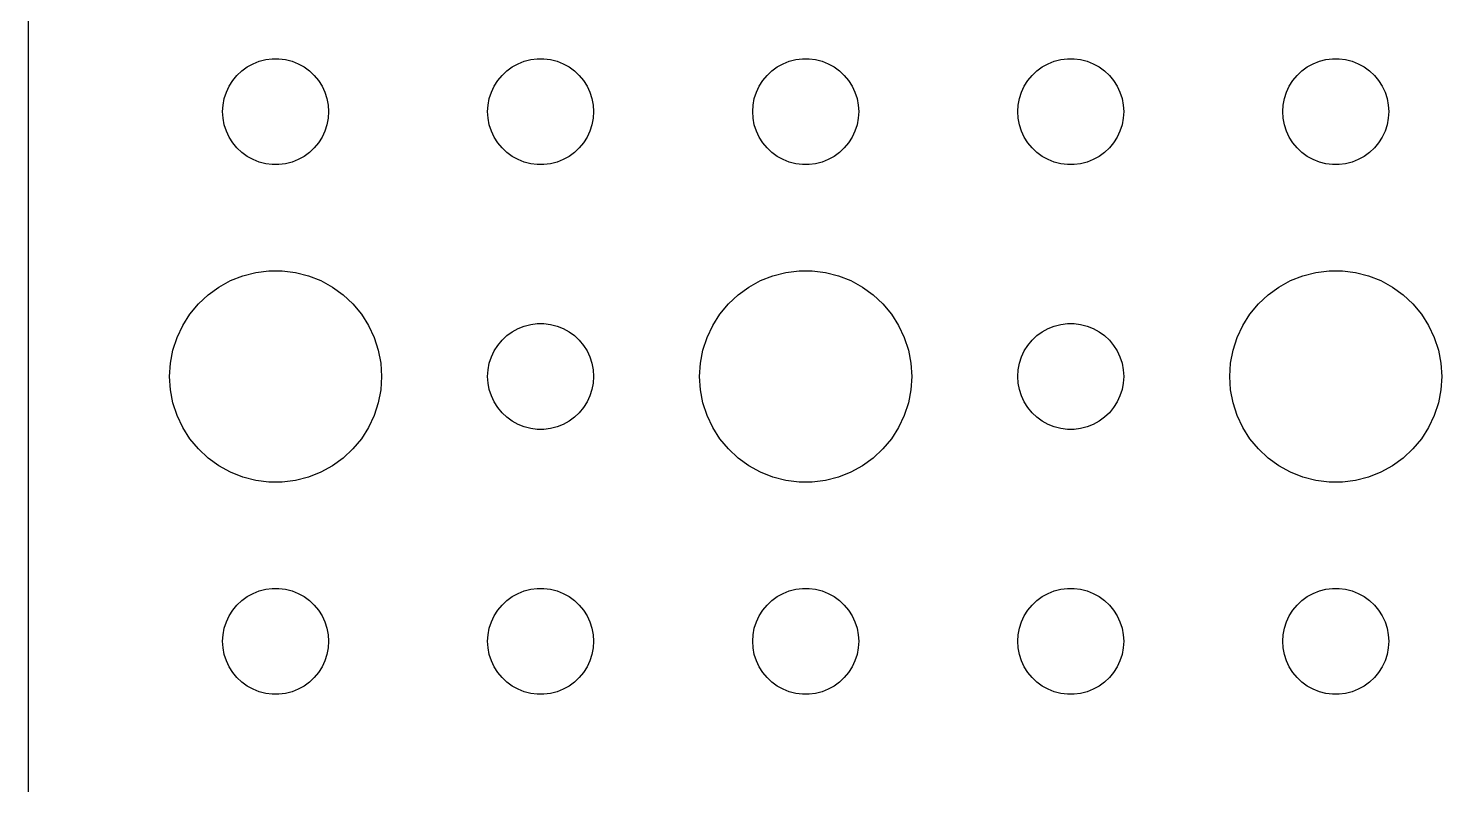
# Model space of a CAD drawing. Header units: metres. Extents: x -82 to 82, y -82 to 82.
# Drawn here: x -82 to -42, y 18.44 to 39.86 of the extents above; entities that cross this region are included whole.
import ezdxf

# ---------------------------------------------------------------- set-up
doc = ezdxf.new("R2010")
doc.units = ezdxf.units.M

msp = doc.modelspace()

# ---------------------------------------------------------------- linework, layer by layer
for p, q in [((-82, 77), (-82, -77)), ((-75.8037, 38.7665), (-75.6387, 38.8572)), ((-75.6387, 38.8572), (-75.4635, 38.9266)), ((-75.4635, 38.9266), (-75.2811, 38.9734)), ((-75.2811, 38.9734), (-75.0942, 38.997)), ((-75.0942, 38.997), (-74.9058, 38.997)), ((-74.9058, 38.997), (-74.7189, 38.9734)), ((-74.7189, 38.9734), (-74.5365, 38.9266)), ((-74.5365, 38.9266), (-74.3613, 38.8572)), ((-74.3613, 38.8572), (-74.1963, 38.7665)), ((-68.3037, 38.7665), (-68.1387, 38.8572)), ((-68.1387, 38.8572), (-67.9635, 38.9266)), ((-67.9635, 38.9266), (-67.7811, 38.9734)), ((-67.7811, 38.9734), (-67.5942, 38.997)), ((-67.5942, 38.997), (-67.4058, 38.997)), ((-67.4058, 38.997), (-67.2189, 38.9734)), ((-67.2189, 38.9734), (-67.0365, 38.9266)), ((-67.0365, 38.9266), (-66.8613, 38.8572)), ((-66.8613, 38.8572), (-66.6963, 38.7665)), ((-60.8037, 38.7665), (-60.6387, 38.8572)), ((-60.6387, 38.8572), (-60.4635, 38.9266)), ((-60.4635, 38.9266), (-60.2811, 38.9734)), ((-60.2811, 38.9734), (-60.0942, 38.997)), ((-60.0942, 38.997), (-59.9058, 38.997)), ((-59.9058, 38.997), (-59.7189, 38.9734)), ((-59.7189, 38.9734), (-59.5365, 38.9266)), ((-59.5365, 38.9266), (-59.3613, 38.8572)), ((-59.3613, 38.8572), (-59.1963, 38.7665)), ((-53.3037, 38.7665), (-53.1387, 38.8572)), ((-53.1387, 38.8572), (-52.9635, 38.9266)), ((-52.9635, 38.9266), (-52.7811, 38.9734)), ((-52.7811, 38.9734), (-52.5942, 38.997)), ((-52.5942, 38.997), (-52.4058, 38.997)), ((-52.4058, 38.997), (-52.2189, 38.9734)), ((-52.2189, 38.9734), (-52.0365, 38.9266)), ((-52.0365, 38.9266), (-51.8613, 38.8572)), ((-51.8613, 38.8572), (-51.6963, 38.7665)), ((-45.8037, 38.7665), (-45.6387, 38.8572)), ((-45.6387, 38.8572), (-45.4635, 38.9266)), ((-45.4635, 38.9266), (-45.2811, 38.9734)), ((-45.2811, 38.9734), (-45.0942, 38.997)), ((-45.0942, 38.997), (-44.9058, 38.997)), ((-44.9058, 38.997), (-44.7189, 38.9734)), ((-44.7189, 38.9734), (-44.5365, 38.9266)), ((-44.5365, 38.9266), (-44.3613, 38.8572)), ((-44.3613, 38.8572), (-44.1963, 38.7665)), ((-76.2135, 38.3817), (-76.0934, 38.5268)), ((-76.0934, 38.5268), (-75.9561, 38.6558)), ((-75.9561, 38.6558), (-75.8037, 38.7665)), ((-74.1963, 38.7665), (-74.0439, 38.6558)), ((-74.0439, 38.6558), (-73.9065, 38.5268)), ((-73.9065, 38.5268), (-73.7865, 38.3817)), ((-68.7135, 38.3817), (-68.5934, 38.5268)), ((-68.5934, 38.5268), (-68.4561, 38.6558)), ((-68.4561, 38.6558), (-68.3037, 38.7665)), ((-66.6963, 38.7665), (-66.5439, 38.6558)), ((-66.5439, 38.6558), (-66.4065, 38.5268)), ((-66.4065, 38.5268), (-66.2865, 38.3817)), ((-61.2135, 38.3817), (-61.0934, 38.5268)), ((-61.0934, 38.5268), (-60.9561, 38.6558)), ((-60.9561, 38.6558), (-60.8037, 38.7665)), ((-59.1963, 38.7665), (-59.0439, 38.6558)), ((-59.0439, 38.6558), (-58.9065, 38.5268)), ((-58.9065, 38.5268), (-58.7865, 38.3817)), ((-53.7135, 38.3817), (-53.5934, 38.5268)), ((-53.5934, 38.5268), (-53.4561, 38.6558)), ((-53.4561, 38.6558), (-53.3037, 38.7665)), ((-51.6963, 38.7665), (-51.5439, 38.6558)), ((-51.5439, 38.6558), (-51.4065, 38.5268)), ((-51.4065, 38.5268), (-51.2865, 38.3817)), ((-46.2135, 38.3817), (-46.0934, 38.5268)), ((-46.0934, 38.5268), (-45.9561, 38.6558)), ((-45.9561, 38.6558), (-45.8037, 38.7665)), ((-44.1963, 38.7665), (-44.0439, 38.6558)), ((-44.0439, 38.6558), (-43.9065, 38.5268)), ((-43.9065, 38.5268), (-43.7865, 38.3817)), ((-76.4529, 37.873), (-76.3947, 38.0522)), ((-76.3947, 38.0522), (-76.3145, 38.2226)), ((-76.3145, 38.2226), (-76.2135, 38.3817)), ((-73.7865, 38.3817), (-73.6855, 38.2226)), ((-73.6855, 38.2226), (-73.6053, 38.0522)), ((-73.6053, 38.0522), (-73.5471, 37.873)), ((-68.9529, 37.873), (-68.8947, 38.0522)), ((-68.8947, 38.0522), (-68.8145, 38.2226)), ((-68.8145, 38.2226), (-68.7135, 38.3817)), ((-66.2865, 38.3817), (-66.1855, 38.2226)), ((-66.1855, 38.2226), (-66.1053, 38.0522)), ((-66.1053, 38.0522), (-66.0471, 37.873)), ((-61.4529, 37.873), (-61.3947, 38.0522)), ((-61.3947, 38.0522), (-61.3145, 38.2226)), ((-61.3145, 38.2226), (-61.2135, 38.3817)), ((-58.7865, 38.3817), (-58.6855, 38.2226)), ((-58.6855, 38.2226), (-58.6053, 38.0522)), ((-58.6053, 38.0522), (-58.5471, 37.873)), ((-53.9529, 37.873), (-53.8947, 38.0522)), ((-53.8947, 38.0522), (-53.8145, 38.2226)), ((-53.8145, 38.2226), (-53.7135, 38.3817)), ((-51.2865, 38.3817), (-51.1855, 38.2226)), ((-51.1855, 38.2226), (-51.1053, 38.0522)), ((-51.1053, 38.0522), (-51.0471, 37.873)), ((-46.4529, 37.873), (-46.3947, 38.0522)), ((-46.3947, 38.0522), (-46.3145, 38.2226)), ((-46.3145, 38.2226), (-46.2135, 38.3817)), ((-43.7865, 38.3817), (-43.6855, 38.2226)), ((-43.6855, 38.2226), (-43.6053, 38.0522)), ((-43.6053, 38.0522), (-43.5471, 37.873)), ((-76.5, 37.5), (-76.4882, 37.688)), ((-76.4882, 37.688), (-76.4529, 37.873)), ((-73.5471, 37.873), (-73.5118, 37.688)), ((-73.5118, 37.688), (-73.5, 37.5)), ((-69, 37.5), (-68.9882, 37.688)), ((-68.9882, 37.688), (-68.9529, 37.873)), ((-66.0471, 37.873), (-66.0118, 37.688)), ((-66.0118, 37.688), (-66, 37.5)), ((-61.5, 37.5), (-61.4882, 37.688)), ((-61.4882, 37.688), (-61.4529, 37.873)), ((-58.5471, 37.873), (-58.5118, 37.688)), ((-58.5118, 37.688), (-58.5, 37.5)), ((-54, 37.5), (-53.9882, 37.688)), ((-53.9882, 37.688), (-53.9529, 37.873)), ((-51.0471, 37.873), (-51.0118, 37.688)), ((-51.0118, 37.688), (-51, 37.5)), ((-46.5, 37.5), (-46.4882, 37.688)), ((-46.4882, 37.688), (-46.4529, 37.873)), ((-43.5471, 37.873), (-43.5118, 37.688)), ((-43.5118, 37.688), (-43.5, 37.5)), ((-76.4882, 37.312), (-76.5, 37.5)), ((-76.4529, 37.127), (-76.4882, 37.312)), ((-73.5118, 37.312), (-73.5471, 37.127)), ((-73.5, 37.5), (-73.5118, 37.312)), ((-68.9882, 37.312), (-69, 37.5)), ((-68.9529, 37.127), (-68.9882, 37.312)), ((-66.0118, 37.312), (-66.0471, 37.127)), ((-66, 37.5), (-66.0118, 37.312)), ((-61.4882, 37.312), (-61.5, 37.5)), ((-61.4529, 37.127), (-61.4882, 37.312)), ((-58.5118, 37.312), (-58.5471, 37.127)), ((-58.5, 37.5), (-58.5118, 37.312)), ((-53.9882, 37.312), (-54, 37.5)), ((-53.9529, 37.127), (-53.9882, 37.312)), ((-51.0118, 37.312), (-51.0471, 37.127)), ((-51, 37.5), (-51.0118, 37.312)), ((-46.4882, 37.312), (-46.5, 37.5)), ((-46.4529, 37.127), (-46.4882, 37.312)), ((-43.5118, 37.312), (-43.5471, 37.127)), ((-43.5, 37.5), (-43.5118, 37.312)), ((-76.3947, 36.9478), (-76.4529, 37.127)), ((-76.3145, 36.7774), (-76.3947, 36.9478)), ((-73.6053, 36.9478), (-73.6855, 36.7774)), ((-73.5471, 37.127), (-73.6053, 36.9478)), ((-68.8947, 36.9478), (-68.9529, 37.127)), ((-68.8145, 36.7774), (-68.8947, 36.9478)), ((-66.1053, 36.9478), (-66.1855, 36.7774)), ((-66.0471, 37.127), (-66.1053, 36.9478)), ((-61.3947, 36.9478), (-61.4529, 37.127)), ((-61.3145, 36.7774), (-61.3947, 36.9478)), ((-58.6053, 36.9478), (-58.6855, 36.7774)), ((-58.5471, 37.127), (-58.6053, 36.9478)), ((-53.8947, 36.9478), (-53.9529, 37.127)), ((-53.8145, 36.7774), (-53.8947, 36.9478)), ((-51.1053, 36.9478), (-51.1855, 36.7774)), ((-51.0471, 37.127), (-51.1053, 36.9478)), ((-46.3947, 36.9478), (-46.4529, 37.127)), ((-46.3145, 36.7774), (-46.3947, 36.9478)), ((-43.6053, 36.9478), (-43.6855, 36.7774)), ((-43.5471, 37.127), (-43.6053, 36.9478)), ((-76.2135, 36.6183), (-76.3145, 36.7774)), ((-76.0934, 36.4732), (-76.2135, 36.6183)), ((-75.9561, 36.3442), (-76.0934, 36.4732)), ((-73.9065, 36.4732), (-74.0439, 36.3442)), ((-73.7865, 36.6183), (-73.9065, 36.4732)), ((-73.6855, 36.7774), (-73.7865, 36.6183)), ((-68.7135, 36.6183), (-68.8145, 36.7774)), ((-68.5934, 36.4732), (-68.7135, 36.6183)), ((-68.4561, 36.3442), (-68.5934, 36.4732)), ((-66.4065, 36.4732), (-66.5439, 36.3442)), ((-66.2865, 36.6183), (-66.4065, 36.4732)), ((-66.1855, 36.7774), (-66.2865, 36.6183)), ((-61.2135, 36.6183), (-61.3145, 36.7774)), ((-61.0934, 36.4732), (-61.2135, 36.6183)), ((-60.9561, 36.3442), (-61.0934, 36.4732)), ((-58.9065, 36.4732), (-59.0439, 36.3442)), ((-58.7865, 36.6183), (-58.9065, 36.4732)), ((-58.6855, 36.7774), (-58.7865, 36.6183)), ((-53.7135, 36.6183), (-53.8145, 36.7774)), ((-53.5934, 36.4732), (-53.7135, 36.6183)), ((-53.4561, 36.3442), (-53.5934, 36.4732)), ((-51.4065, 36.4732), (-51.5439, 36.3442)), ((-51.2865, 36.6183), (-51.4065, 36.4732)), ((-51.1855, 36.7774), (-51.2865, 36.6183)), ((-46.2135, 36.6183), (-46.3145, 36.7774)), ((-46.0934, 36.4732), (-46.2135, 36.6183)), ((-45.9561, 36.3442), (-46.0934, 36.4732)), ((-43.9065, 36.4732), (-44.0439, 36.3442)), ((-43.7865, 36.6183), (-43.9065, 36.4732)), ((-43.6855, 36.7774), (-43.7865, 36.6183)), ((-75.8037, 36.2335), (-75.9561, 36.3442)), ((-75.6387, 36.1428), (-75.8037, 36.2335)), ((-75.4635, 36.0734), (-75.6387, 36.1428)), ((-75.2811, 36.0266), (-75.4635, 36.0734)), ((-75.0942, 36.003), (-75.2811, 36.0266)), ((-74.9058, 36.003), (-75.0942, 36.003)), ((-74.7189, 36.0266), (-74.9058, 36.003)), ((-74.5365, 36.0734), (-74.7189, 36.0266)), ((-74.3613, 36.1428), (-74.5365, 36.0734)), ((-74.1963, 36.2335), (-74.3613, 36.1428)), ((-74.0439, 36.3442), (-74.1963, 36.2335)), ((-68.3037, 36.2335), (-68.4561, 36.3442)), ((-68.1387, 36.1428), (-68.3037, 36.2335)), ((-67.9635, 36.0734), (-68.1387, 36.1428)), ((-67.7811, 36.0266), (-67.9635, 36.0734)), ((-67.5942, 36.003), (-67.7811, 36.0266)), ((-67.4058, 36.003), (-67.5942, 36.003)), ((-67.2189, 36.0266), (-67.4058, 36.003)), ((-67.0365, 36.0734), (-67.2189, 36.0266)), ((-66.8613, 36.1428), (-67.0365, 36.0734)), ((-66.6963, 36.2335), (-66.8613, 36.1428)), ((-66.5439, 36.3442), (-66.6963, 36.2335)), ((-60.8037, 36.2335), (-60.9561, 36.3442)), ((-60.6387, 36.1428), (-60.8037, 36.2335)), ((-60.4635, 36.0734), (-60.6387, 36.1428)), ((-60.2811, 36.0266), (-60.4635, 36.0734)), ((-60.0942, 36.003), (-60.2811, 36.0266)), ((-59.9058, 36.003), (-60.0942, 36.003)), ((-59.7189, 36.0266), (-59.9058, 36.003)), ((-59.5365, 36.0734), (-59.7189, 36.0266)), ((-59.3613, 36.1428), (-59.5365, 36.0734)), ((-59.1963, 36.2335), (-59.3613, 36.1428)), ((-59.0439, 36.3442), (-59.1963, 36.2335)), ((-53.3037, 36.2335), (-53.4561, 36.3442)), ((-53.1387, 36.1428), (-53.3037, 36.2335)), ((-52.9635, 36.0734), (-53.1387, 36.1428)), ((-52.7811, 36.0266), (-52.9635, 36.0734)), ((-52.5942, 36.003), (-52.7811, 36.0266)), ((-52.4058, 36.003), (-52.5942, 36.003)), ((-52.2189, 36.0266), (-52.4058, 36.003)), ((-52.0365, 36.0734), (-52.2189, 36.0266)), ((-51.8613, 36.1428), (-52.0365, 36.0734)), ((-51.6963, 36.2335), (-51.8613, 36.1428)), ((-51.5439, 36.3442), (-51.6963, 36.2335)), ((-45.8037, 36.2335), (-45.9561, 36.3442)), ((-45.6387, 36.1428), (-45.8037, 36.2335)), ((-45.4635, 36.0734), (-45.6387, 36.1428)), ((-45.2811, 36.0266), (-45.4635, 36.0734)), ((-45.0942, 36.003), (-45.2811, 36.0266)), ((-44.9058, 36.003), (-45.0942, 36.003)), ((-44.7189, 36.0266), (-44.9058, 36.003)), ((-44.5365, 36.0734), (-44.7189, 36.0266)), ((-44.3613, 36.1428), (-44.5365, 36.0734)), ((-44.1963, 36.2335), (-44.3613, 36.1428)), ((-44.0439, 36.3442), (-44.1963, 36.2335)), ((-76.2773, 32.7145), (-75.927, 32.8532)), ((-75.927, 32.8532), (-75.5621, 32.9469)), ((-75.5621, 32.9469), (-75.1884, 32.9941)), ((-75.1884, 32.9941), (-74.8116, 32.9941)), ((-74.8116, 32.9941), (-74.4379, 32.9469)), ((-74.4379, 32.9469), (-74.073, 32.8532)), ((-74.073, 32.8532), (-73.7227, 32.7145)), ((-61.2773, 32.7145), (-60.927, 32.8532)), ((-60.927, 32.8532), (-60.5621, 32.9469)), ((-60.5621, 32.9469), (-60.1884, 32.9941)), ((-60.1884, 32.9941), (-59.8116, 32.9941)), ((-59.8116, 32.9941), (-59.4379, 32.9469)), ((-59.4379, 32.9469), (-59.0729, 32.8532)), ((-59.0729, 32.8532), (-58.7227, 32.7145)), ((-46.2773, 32.7145), (-45.927, 32.8532)), ((-45.927, 32.8532), (-45.5621, 32.9469)), ((-45.5621, 32.9469), (-45.1884, 32.9941)), ((-45.1884, 32.9941), (-44.8116, 32.9941)), ((-44.8116, 32.9941), (-44.4379, 32.9469)), ((-44.4379, 32.9469), (-44.0729, 32.8532)), ((-44.0729, 32.8532), (-43.7227, 32.7145)), ((-76.9123, 32.3115), (-76.6075, 32.533)), ((-76.6075, 32.533), (-76.2773, 32.7145)), ((-73.7227, 32.7145), (-73.3925, 32.533)), ((-73.3925, 32.533), (-73.0877, 32.3115)), ((-61.9123, 32.3115), (-61.6075, 32.533)), ((-61.6075, 32.533), (-61.2773, 32.7145)), ((-58.7227, 32.7145), (-58.3925, 32.533)), ((-58.3925, 32.533), (-58.0877, 32.3115)), ((-46.9123, 32.3115), (-46.6075, 32.533)), ((-46.6075, 32.533), (-46.2773, 32.7145)), ((-43.7227, 32.7145), (-43.3925, 32.533)), ((-43.3925, 32.533), (-43.0877, 32.3115)), ((-77.427, 31.7634), (-77.1869, 32.0536)), ((-77.1869, 32.0536), (-76.9123, 32.3115)), ((-73.0877, 32.3115), (-72.8131, 32.0536)), ((-72.8131, 32.0536), (-72.573, 31.7634)), ((-62.427, 31.7634), (-62.1869, 32.0536)), ((-62.1869, 32.0536), (-61.9123, 32.3115)), ((-58.0877, 32.3115), (-57.8131, 32.0536)), ((-57.8131, 32.0536), (-57.5729, 31.7634)), ((-47.427, 31.7634), (-47.1869, 32.0536)), ((-47.1869, 32.0536), (-46.9123, 32.3115)), ((-43.0877, 32.3115), (-42.8131, 32.0536)), ((-42.8131, 32.0536), (-42.5729, 31.7634)), ((-77.6289, 31.4453), (-77.427, 31.7634)), ((-72.573, 31.7634), (-72.3711, 31.4453)), ((-62.6289, 31.4453), (-62.427, 31.7634)), ((-57.5729, 31.7634), (-57.3711, 31.4453)), ((-47.6289, 31.4453), (-47.427, 31.7634)), ((-42.5729, 31.7634), (-42.3711, 31.4453)), ((-77.7893, 31.1044), (-77.6289, 31.4453)), ((-72.3711, 31.4453), (-72.2107, 31.1044)), ((-68.4561, 31.1558), (-68.3037, 31.2665)), ((-68.3037, 31.2665), (-68.1387, 31.3572)), ((-68.1387, 31.3572), (-67.9635, 31.4266)), ((-67.9635, 31.4266), (-67.7811, 31.4734)), ((-67.7811, 31.4734), (-67.5942, 31.497)), ((-67.5942, 31.497), (-67.4058, 31.497)), ((-67.4058, 31.497), (-67.2189, 31.4734)), ((-67.2189, 31.4734), (-67.0365, 31.4266)), ((-67.0365, 31.4266), (-66.8613, 31.3572)), ((-66.8613, 31.3572), (-66.6963, 31.2665)), ((-66.6963, 31.2665), (-66.5439, 31.1558)), ((-62.7893, 31.1044), (-62.6289, 31.4453)), ((-57.3711, 31.4453), (-57.2107, 31.1044)), ((-53.4561, 31.1558), (-53.3037, 31.2665)), ((-53.3037, 31.2665), (-53.1387, 31.3572)), ((-53.1387, 31.3572), (-52.9635, 31.4266)), ((-52.9635, 31.4266), (-52.7811, 31.4734)), ((-52.7811, 31.4734), (-52.5942, 31.497)), ((-52.5942, 31.497), (-52.4058, 31.497)), ((-52.4058, 31.497), (-52.2189, 31.4734)), ((-52.2189, 31.4734), (-52.0365, 31.4266)), ((-52.0365, 31.4266), (-51.8613, 31.3572)), ((-51.8613, 31.3572), (-51.6963, 31.2665)), ((-51.6963, 31.2665), (-51.5439, 31.1558)), ((-47.7893, 31.1044), (-47.6289, 31.4453)), ((-42.3711, 31.4453), (-42.2107, 31.1044)), ((-77.9057, 30.7461), (-77.7893, 31.1044)), ((-72.2107, 31.1044), (-72.0943, 30.7461)), ((-68.8145, 30.7226), (-68.7135, 30.8817)), ((-68.7135, 30.8817), (-68.5934, 31.0268)), ((-68.5934, 31.0268), (-68.4561, 31.1558)), ((-66.5439, 31.1558), (-66.4065, 31.0268)), ((-66.4065, 31.0268), (-66.2865, 30.8817)), ((-66.2865, 30.8817), (-66.1855, 30.7226)), ((-62.9057, 30.7461), (-62.7893, 31.1044)), ((-57.2107, 31.1044), (-57.0942, 30.7461)), ((-53.8145, 30.7226), (-53.7135, 30.8817)), ((-53.7135, 30.8817), (-53.5934, 31.0268)), ((-53.5934, 31.0268), (-53.4561, 31.1558)), ((-51.5439, 31.1558), (-51.4065, 31.0268)), ((-51.4065, 31.0268), (-51.2865, 30.8817)), ((-51.2865, 30.8817), (-51.1855, 30.7226)), ((-47.9057, 30.7461), (-47.7893, 31.1044)), ((-42.2107, 31.1044), (-42.0942, 30.7461)), ((-77.9763, 30.376), (-77.9057, 30.7461)), ((-72.0943, 30.7461), (-72.0237, 30.376)), ((-68.9529, 30.373), (-68.8947, 30.5522)), ((-68.8947, 30.5522), (-68.8145, 30.7226)), ((-66.1855, 30.7226), (-66.1053, 30.5522)), ((-66.1053, 30.5522), (-66.0471, 30.373)), ((-62.9763, 30.376), (-62.9057, 30.7461)), ((-57.0942, 30.7461), (-57.0237, 30.376)), ((-53.9529, 30.373), (-53.8947, 30.5522)), ((-53.8947, 30.5522), (-53.8145, 30.7226)), ((-51.1855, 30.7226), (-51.1053, 30.5522)), ((-51.1053, 30.5522), (-51.0471, 30.373)), ((-47.9763, 30.376), (-47.9057, 30.7461)), ((-42.0942, 30.7461), (-42.0237, 30.376)), ((-78, 30), (-77.9763, 30.376)), ((-77.9763, 29.624), (-78, 30)), ((-72.0237, 30.376), (-72, 30)), ((-72, 30), (-72.0237, 29.624)), ((-69, 30), (-68.9882, 30.188)), ((-68.9882, 29.812), (-69, 30)), ((-68.9882, 30.188), (-68.9529, 30.373)), ((-66.0471, 30.373), (-66.0118, 30.188)), ((-66.0118, 30.188), (-66, 30)), ((-66, 30), (-66.0118, 29.812)), ((-63, 30), (-62.9763, 30.376)), ((-62.9763, 29.624), (-63, 30)), ((-57.0237, 30.376), (-57, 30)), ((-57, 30), (-57.0237, 29.624)), ((-54, 30), (-53.9882, 30.188)), ((-53.9882, 29.812), (-54, 30)), ((-53.9882, 30.188), (-53.9529, 30.373)), ((-51.0471, 30.373), (-51.0118, 30.188)), ((-51.0118, 30.188), (-51, 30)), ((-51, 30), (-51.0118, 29.812)), ((-48, 30), (-47.9763, 30.376)), ((-47.9763, 29.624), (-48, 30)), ((-42.0237, 30.376), (-42, 30)), ((-42, 30), (-42.0237, 29.624)), ((-77.9057, 29.2539), (-77.9763, 29.624)), ((-72.0237, 29.624), (-72.0943, 29.2539)), ((-68.9529, 29.627), (-68.9882, 29.812)), ((-68.8947, 29.4478), (-68.9529, 29.627)), ((-66.0471, 29.627), (-66.1053, 29.4478)), ((-66.0118, 29.812), (-66.0471, 29.627)), ((-62.9057, 29.2539), (-62.9763, 29.624)), ((-57.0237, 29.624), (-57.0942, 29.2539)), ((-53.9529, 29.627), (-53.9882, 29.812)), ((-53.8947, 29.4478), (-53.9529, 29.627)), ((-51.0471, 29.627), (-51.1053, 29.4478)), ((-51.0118, 29.812), (-51.0471, 29.627)), ((-47.9057, 29.2539), (-47.9763, 29.624)), ((-42.0237, 29.624), (-42.0942, 29.2539)), ((-77.7893, 28.8956), (-77.9057, 29.2539)), ((-72.0943, 29.2539), (-72.2107, 28.8956)), ((-68.8145, 29.2774), (-68.8947, 29.4478)), ((-68.7135, 29.1183), (-68.8145, 29.2774)), ((-66.1855, 29.2774), (-66.2865, 29.1183)), ((-66.1053, 29.4478), (-66.1855, 29.2774)), ((-62.7893, 28.8956), (-62.9057, 29.2539)), ((-57.0942, 29.2539), (-57.2107, 28.8956)), ((-53.8145, 29.2774), (-53.8947, 29.4478)), ((-53.7135, 29.1183), (-53.8145, 29.2774)), ((-51.1855, 29.2774), (-51.2865, 29.1183)), ((-51.1053, 29.4478), (-51.1855, 29.2774)), ((-47.7893, 28.8956), (-47.9057, 29.2539)), ((-42.0942, 29.2539), (-42.2107, 28.8956)), ((-77.6289, 28.5547), (-77.7893, 28.8956)), ((-72.2107, 28.8956), (-72.3711, 28.5547)), ((-68.5934, 28.9732), (-68.7135, 29.1183)), ((-68.4561, 28.8442), (-68.5934, 28.9732)), ((-68.3037, 28.7335), (-68.4561, 28.8442)), ((-66.5439, 28.8442), (-66.6963, 28.7335)), ((-66.4065, 28.9732), (-66.5439, 28.8442)), ((-66.2865, 29.1183), (-66.4065, 28.9732)), ((-62.6289, 28.5547), (-62.7893, 28.8956)), ((-57.2107, 28.8956), (-57.3711, 28.5547)), ((-53.5934, 28.9732), (-53.7135, 29.1183)), ((-53.4561, 28.8442), (-53.5934, 28.9732)), ((-53.3037, 28.7335), (-53.4561, 28.8442)), ((-51.5439, 28.8442), (-51.6963, 28.7335)), ((-51.4065, 28.9732), (-51.5439, 28.8442)), ((-51.2865, 29.1183), (-51.4065, 28.9732)), ((-47.6289, 28.5547), (-47.7893, 28.8956)), ((-42.2107, 28.8956), (-42.3711, 28.5547)), ((-77.427, 28.2366), (-77.6289, 28.5547)), ((-72.3711, 28.5547), (-72.573, 28.2366)), ((-68.1387, 28.6427), (-68.3037, 28.7335)), ((-67.9635, 28.5734), (-68.1387, 28.6427)), ((-67.7811, 28.5266), (-67.9635, 28.5734)), ((-67.5942, 28.503), (-67.7811, 28.5266)), ((-67.4058, 28.503), (-67.5942, 28.503)), ((-67.2189, 28.5266), (-67.4058, 28.503)), ((-67.0365, 28.5734), (-67.2189, 28.5266)), ((-66.8613, 28.6427), (-67.0365, 28.5734)), ((-66.6963, 28.7335), (-66.8613, 28.6427)), ((-62.427, 28.2366), (-62.6289, 28.5547)), ((-57.3711, 28.5547), (-57.5729, 28.2366)), ((-53.1387, 28.6427), (-53.3037, 28.7335)), ((-52.9635, 28.5734), (-53.1387, 28.6427)), ((-52.7811, 28.5266), (-52.9635, 28.5734)), ((-52.5942, 28.503), (-52.7811, 28.5266)), ((-52.4058, 28.503), (-52.5942, 28.503)), ((-52.2189, 28.5266), (-52.4058, 28.503)), ((-52.0365, 28.5734), (-52.2189, 28.5266)), ((-51.8613, 28.6427), (-52.0365, 28.5734)), ((-51.6963, 28.7335), (-51.8613, 28.6427)), ((-47.427, 28.2366), (-47.6289, 28.5547)), ((-42.3711, 28.5547), (-42.5729, 28.2366)), ((-77.1869, 27.9464), (-77.427, 28.2366)), ((-72.573, 28.2366), (-72.8131, 27.9464)), ((-62.1869, 27.9464), (-62.427, 28.2366)), ((-57.5729, 28.2366), (-57.8131, 27.9464)), ((-47.1869, 27.9464), (-47.427, 28.2366)), ((-42.5729, 28.2366), (-42.8131, 27.9464)), ((-76.9123, 27.6884), (-77.1869, 27.9464)), ((-76.6075, 27.467), (-76.9123, 27.6884)), ((-73.0877, 27.6884), (-73.3925, 27.467)), ((-72.8131, 27.9464), (-73.0877, 27.6884)), ((-61.9123, 27.6884), (-62.1869, 27.9464)), ((-61.6075, 27.467), (-61.9123, 27.6884)), ((-58.0877, 27.6884), (-58.3925, 27.467)), ((-57.8131, 27.9464), (-58.0877, 27.6884)), ((-46.9123, 27.6884), (-47.1869, 27.9464)), ((-46.6075, 27.467), (-46.9123, 27.6884)), ((-43.0877, 27.6884), (-43.3925, 27.467)), ((-42.8131, 27.9464), (-43.0877, 27.6884)), ((-76.2773, 27.2855), (-76.6075, 27.467)), ((-75.927, 27.1468), (-76.2773, 27.2855)), ((-73.7227, 27.2855), (-74.073, 27.1468)), ((-73.3925, 27.467), (-73.7227, 27.2855)), ((-61.2773, 27.2855), (-61.6075, 27.467)), ((-60.927, 27.1468), (-61.2773, 27.2855)), ((-58.7227, 27.2855), (-59.0729, 27.1468)), ((-58.3925, 27.467), (-58.7227, 27.2855)), ((-46.2773, 27.2855), (-46.6075, 27.467)), ((-45.927, 27.1468), (-46.2773, 27.2855)), ((-43.7227, 27.2855), (-44.0729, 27.1468)), ((-43.3925, 27.467), (-43.7227, 27.2855)), ((-75.5621, 27.0531), (-75.927, 27.1468)), ((-75.1884, 27.0059), (-75.5621, 27.0531)), ((-74.8116, 27.0059), (-75.1884, 27.0059)), ((-74.4379, 27.0531), (-74.8116, 27.0059)), ((-74.073, 27.1468), (-74.4379, 27.0531)), ((-60.5621, 27.0531), (-60.927, 27.1468)), ((-60.1884, 27.0059), (-60.5621, 27.0531)), ((-59.8116, 27.0059), (-60.1884, 27.0059)), ((-59.4379, 27.0531), (-59.8116, 27.0059)), ((-59.0729, 27.1468), (-59.4379, 27.0531)), ((-45.5621, 27.0531), (-45.927, 27.1468)), ((-45.1884, 27.0059), (-45.5621, 27.0531)), ((-44.8116, 27.0059), (-45.1884, 27.0059)), ((-44.4379, 27.0531), (-44.8116, 27.0059)), ((-44.0729, 27.1468), (-44.4379, 27.0531)), ((-76.0934, 23.5268), (-75.9561, 23.6558)), ((-75.9561, 23.6558), (-75.8037, 23.7665)), ((-75.8037, 23.7665), (-75.6387, 23.8572)), ((-75.6387, 23.8572), (-75.4635, 23.9266)), ((-75.4635, 23.9266), (-75.2811, 23.9734)), ((-75.2811, 23.9734), (-75.0942, 23.997)), ((-75.0942, 23.997), (-74.9058, 23.997)), ((-74.9058, 23.997), (-74.7189, 23.9734)), ((-74.7189, 23.9734), (-74.5365, 23.9266)), ((-74.5365, 23.9266), (-74.3613, 23.8572)), ((-74.3613, 23.8572), (-74.1963, 23.7665)), ((-74.1963, 23.7665), (-74.0439, 23.6558)), ((-74.0439, 23.6558), (-73.9065, 23.5268)), ((-68.5934, 23.5268), (-68.4561, 23.6558)), ((-68.4561, 23.6558), (-68.3037, 23.7665)), ((-68.3037, 23.7665), (-68.1387, 23.8572)), ((-68.1387, 23.8572), (-67.9635, 23.9266)), ((-67.9635, 23.9266), (-67.7811, 23.9734)), ((-67.7811, 23.9734), (-67.5942, 23.997)), ((-67.5942, 23.997), (-67.4058, 23.997)), ((-67.4058, 23.997), (-67.2189, 23.9734)), ((-67.2189, 23.9734), (-67.0365, 23.9266)), ((-67.0365, 23.9266), (-66.8613, 23.8572)), ((-66.8613, 23.8572), (-66.6963, 23.7665)), ((-66.6963, 23.7665), (-66.5439, 23.6558)), ((-66.5439, 23.6558), (-66.4065, 23.5268)), ((-61.0934, 23.5268), (-60.9561, 23.6558)), ((-60.9561, 23.6558), (-60.8037, 23.7665)), ((-60.8037, 23.7665), (-60.6387, 23.8572)), ((-60.6387, 23.8572), (-60.4635, 23.9266)), ((-60.4635, 23.9266), (-60.2811, 23.9734)), ((-60.2811, 23.9734), (-60.0942, 23.997)), ((-60.0942, 23.997), (-59.9058, 23.997)), ((-59.9058, 23.997), (-59.7189, 23.9734)), ((-59.7189, 23.9734), (-59.5365, 23.9266)), ((-59.5365, 23.9266), (-59.3613, 23.8572)), ((-59.3613, 23.8572), (-59.1963, 23.7665)), ((-59.1963, 23.7665), (-59.0439, 23.6558)), ((-59.0439, 23.6558), (-58.9065, 23.5268)), ((-53.5934, 23.5268), (-53.4561, 23.6558)), ((-53.4561, 23.6558), (-53.3037, 23.7665)), ((-53.3037, 23.7665), (-53.1387, 23.8572)), ((-53.1387, 23.8572), (-52.9635, 23.9266)), ((-52.9635, 23.9266), (-52.7811, 23.9734)), ((-52.7811, 23.9734), (-52.5942, 23.997)), ((-52.5942, 23.997), (-52.4058, 23.997)), ((-52.4058, 23.997), (-52.2189, 23.9734)), ((-52.2189, 23.9734), (-52.0365, 23.9266)), ((-52.0365, 23.9266), (-51.8613, 23.8572)), ((-51.8613, 23.8572), (-51.6963, 23.7665)), ((-51.6963, 23.7665), (-51.5439, 23.6558)), ((-51.5439, 23.6558), (-51.4065, 23.5268)), ((-46.0934, 23.5268), (-45.9561, 23.6558)), ((-45.9561, 23.6558), (-45.8037, 23.7665)), ((-45.8037, 23.7665), (-45.6387, 23.8572)), ((-45.6387, 23.8572), (-45.4635, 23.9266)), ((-45.4635, 23.9266), (-45.2811, 23.9734)), ((-45.2811, 23.9734), (-45.0942, 23.997)), ((-45.0942, 23.997), (-44.9058, 23.997)), ((-44.9058, 23.997), (-44.7189, 23.9734)), ((-44.7189, 23.9734), (-44.5365, 23.9266)), ((-44.5365, 23.9266), (-44.3613, 23.8572)), ((-44.3613, 23.8572), (-44.1963, 23.7665)), ((-44.1963, 23.7665), (-44.0439, 23.6558)), ((-44.0439, 23.6558), (-43.9065, 23.5268)), ((-76.3947, 23.0522), (-76.3145, 23.2226)), ((-76.3145, 23.2226), (-76.2135, 23.3817)), ((-76.2135, 23.3817), (-76.0934, 23.5268)), ((-73.9065, 23.5268), (-73.7865, 23.3817)), ((-73.7865, 23.3817), (-73.6855, 23.2226)), ((-73.6855, 23.2226), (-73.6053, 23.0522)), ((-68.8947, 23.0522), (-68.8145, 23.2226)), ((-68.8145, 23.2226), (-68.7135, 23.3817)), ((-68.7135, 23.3817), (-68.5934, 23.5268)), ((-66.4065, 23.5268), (-66.2865, 23.3817)), ((-66.2865, 23.3817), (-66.1855, 23.2226)), ((-66.1855, 23.2226), (-66.1053, 23.0522)), ((-61.3947, 23.0522), (-61.3145, 23.2226)), ((-61.3145, 23.2226), (-61.2135, 23.3817)), ((-61.2135, 23.3817), (-61.0934, 23.5268)), ((-58.9065, 23.5268), (-58.7865, 23.3817)), ((-58.7865, 23.3817), (-58.6855, 23.2226)), ((-58.6855, 23.2226), (-58.6053, 23.0522)), ((-53.8947, 23.0522), (-53.8145, 23.2226)), ((-53.8145, 23.2226), (-53.7135, 23.3817)), ((-53.7135, 23.3817), (-53.5934, 23.5268)), ((-51.4065, 23.5268), (-51.2865, 23.3817)), ((-51.2865, 23.3817), (-51.1855, 23.2226)), ((-51.1855, 23.2226), (-51.1053, 23.0522)), ((-46.3947, 23.0522), (-46.3145, 23.2226)), ((-46.3145, 23.2226), (-46.2135, 23.3817)), ((-46.2135, 23.3817), (-46.0934, 23.5268)), ((-43.9065, 23.5268), (-43.7865, 23.3817)), ((-43.7865, 23.3817), (-43.6855, 23.2226)), ((-43.6855, 23.2226), (-43.6053, 23.0522)), ((-76.4882, 22.688), (-76.4529, 22.873)), ((-76.4529, 22.873), (-76.3947, 23.0522)), ((-73.6053, 23.0522), (-73.5471, 22.873)), ((-73.5471, 22.873), (-73.5118, 22.688)), ((-68.9882, 22.688), (-68.9529, 22.873)), ((-68.9529, 22.873), (-68.8947, 23.0522)), ((-66.1053, 23.0522), (-66.0471, 22.873)), ((-66.0471, 22.873), (-66.0118, 22.688)), ((-61.4882, 22.688), (-61.4529, 22.873)), ((-61.4529, 22.873), (-61.3947, 23.0522)), ((-58.6053, 23.0522), (-58.5471, 22.873)), ((-58.5471, 22.873), (-58.5118, 22.688)), ((-53.9882, 22.688), (-53.9529, 22.873)), ((-53.9529, 22.873), (-53.8947, 23.0522)), ((-51.1053, 23.0522), (-51.0471, 22.873)), ((-51.0471, 22.873), (-51.0118, 22.688)), ((-46.4882, 22.688), (-46.4529, 22.873)), ((-46.4529, 22.873), (-46.3947, 23.0522)), ((-43.6053, 23.0522), (-43.5471, 22.873)), ((-43.5471, 22.873), (-43.5118, 22.688)), ((-76.5, 22.5), (-76.4882, 22.688)), ((-76.4882, 22.312), (-76.5, 22.5)), ((-73.5118, 22.688), (-73.5, 22.5)), ((-73.5, 22.5), (-73.5118, 22.312)), ((-69, 22.5), (-68.9882, 22.688)), ((-68.9882, 22.312), (-69, 22.5)), ((-66.0118, 22.688), (-66, 22.5)), ((-66, 22.5), (-66.0118, 22.312)), ((-61.5, 22.5), (-61.4882, 22.688)), ((-61.4882, 22.312), (-61.5, 22.5)), ((-58.5118, 22.688), (-58.5, 22.5)), ((-58.5, 22.5), (-58.5118, 22.312)), ((-54, 22.5), (-53.9882, 22.688)), ((-53.9882, 22.312), (-54, 22.5)), ((-51.0118, 22.688), (-51, 22.5)), ((-51, 22.5), (-51.0118, 22.312)), ((-46.5, 22.5), (-46.4882, 22.688)), ((-46.4882, 22.312), (-46.5, 22.5)), ((-43.5118, 22.688), (-43.5, 22.5)), ((-43.5, 22.5), (-43.5118, 22.312)), ((-76.4529, 22.127), (-76.4882, 22.312)), ((-76.3947, 21.9478), (-76.4529, 22.127)), ((-73.5471, 22.127), (-73.6053, 21.9478)), ((-73.5118, 22.312), (-73.5471, 22.127)), ((-68.9529, 22.127), (-68.9882, 22.312)), ((-68.8947, 21.9478), (-68.9529, 22.127)), ((-66.0471, 22.127), (-66.1053, 21.9478)), ((-66.0118, 22.312), (-66.0471, 22.127)), ((-61.4529, 22.127), (-61.4882, 22.312)), ((-61.3947, 21.9478), (-61.4529, 22.127)), ((-58.5471, 22.127), (-58.6053, 21.9478)), ((-58.5118, 22.312), (-58.5471, 22.127)), ((-53.9529, 22.127), (-53.9882, 22.312)), ((-53.8947, 21.9478), (-53.9529, 22.127)), ((-51.0471, 22.127), (-51.1053, 21.9478)), ((-51.0118, 22.312), (-51.0471, 22.127)), ((-46.4529, 22.127), (-46.4882, 22.312)), ((-46.3947, 21.9478), (-46.4529, 22.127)), ((-43.5471, 22.127), (-43.6053, 21.9478)), ((-43.5118, 22.312), (-43.5471, 22.127)), ((-76.3145, 21.7774), (-76.3947, 21.9478)), ((-76.2135, 21.6183), (-76.3145, 21.7774)), ((-76.0934, 21.4732), (-76.2135, 21.6183)), ((-73.7865, 21.6183), (-73.9065, 21.4732)), ((-73.6855, 21.7774), (-73.7865, 21.6183)), ((-73.6053, 21.9478), (-73.6855, 21.7774)), ((-68.8145, 21.7774), (-68.8947, 21.9478)), ((-68.7135, 21.6183), (-68.8145, 21.7774)), ((-68.5934, 21.4732), (-68.7135, 21.6183)), ((-66.2865, 21.6183), (-66.4065, 21.4732)), ((-66.1855, 21.7774), (-66.2865, 21.6183)), ((-66.1053, 21.9478), (-66.1855, 21.7774)), ((-61.3145, 21.7774), (-61.3947, 21.9478)), ((-61.2135, 21.6183), (-61.3145, 21.7774)), ((-61.0934, 21.4732), (-61.2135, 21.6183)), ((-58.7865, 21.6183), (-58.9065, 21.4732)), ((-58.6855, 21.7774), (-58.7865, 21.6183)), ((-58.6053, 21.9478), (-58.6855, 21.7774)), ((-53.8145, 21.7774), (-53.8947, 21.9478)), ((-53.7135, 21.6183), (-53.8145, 21.7774)), ((-53.5934, 21.4732), (-53.7135, 21.6183)), ((-51.2865, 21.6183), (-51.4065, 21.4732)), ((-51.1855, 21.7774), (-51.2865, 21.6183)), ((-51.1053, 21.9478), (-51.1855, 21.7774)), ((-46.3145, 21.7774), (-46.3947, 21.9478)), ((-46.2135, 21.6183), (-46.3145, 21.7774)), ((-46.0934, 21.4732), (-46.2135, 21.6183)), ((-43.7865, 21.6183), (-43.9065, 21.4732)), ((-43.6855, 21.7774), (-43.7865, 21.6183)), ((-43.6053, 21.9478), (-43.6855, 21.7774)), ((-75.9561, 21.3442), (-76.0934, 21.4732)), ((-75.8037, 21.2335), (-75.9561, 21.3442)), ((-75.6387, 21.1427), (-75.8037, 21.2335)), ((-74.1963, 21.2335), (-74.3613, 21.1427)), ((-74.0439, 21.3442), (-74.1963, 21.2335)), ((-73.9065, 21.4732), (-74.0439, 21.3442)), ((-68.4561, 21.3442), (-68.5934, 21.4732)), ((-68.3037, 21.2335), (-68.4561, 21.3442)), ((-68.1387, 21.1427), (-68.3037, 21.2335)), ((-66.6963, 21.2335), (-66.8613, 21.1427)), ((-66.5439, 21.3442), (-66.6963, 21.2335)), ((-66.4065, 21.4732), (-66.5439, 21.3442)), ((-60.9561, 21.3442), (-61.0934, 21.4732)), ((-60.8037, 21.2335), (-60.9561, 21.3442)), ((-60.6387, 21.1427), (-60.8037, 21.2335)), ((-59.1963, 21.2335), (-59.3613, 21.1427)), ((-59.0439, 21.3442), (-59.1963, 21.2335)), ((-58.9065, 21.4732), (-59.0439, 21.3442)), ((-53.4561, 21.3442), (-53.5934, 21.4732)), ((-53.3037, 21.2335), (-53.4561, 21.3442)), ((-53.1387, 21.1427), (-53.3037, 21.2335)), ((-51.6963, 21.2335), (-51.8613, 21.1427)), ((-51.5439, 21.3442), (-51.6963, 21.2335)), ((-51.4065, 21.4732), (-51.5439, 21.3442)), ((-45.9561, 21.3442), (-46.0934, 21.4732)), ((-45.8037, 21.2335), (-45.9561, 21.3442)), ((-45.6387, 21.1427), (-45.8037, 21.2335)), ((-44.1963, 21.2335), (-44.3613, 21.1427)), ((-44.0439, 21.3442), (-44.1963, 21.2335)), ((-43.9065, 21.4732), (-44.0439, 21.3442)), ((-75.4635, 21.0734), (-75.6387, 21.1427)), ((-75.2811, 21.0266), (-75.4635, 21.0734)), ((-75.0942, 21.003), (-75.2811, 21.0266)), ((-74.9058, 21.003), (-75.0942, 21.003)), ((-74.7189, 21.0266), (-74.9058, 21.003)), ((-74.5365, 21.0734), (-74.7189, 21.0266)), ((-74.3613, 21.1427), (-74.5365, 21.0734)), ((-67.9635, 21.0734), (-68.1387, 21.1427)), ((-67.7811, 21.0266), (-67.9635, 21.0734)), ((-67.5942, 21.003), (-67.7811, 21.0266)), ((-67.4058, 21.003), (-67.5942, 21.003)), ((-67.2189, 21.0266), (-67.4058, 21.003)), ((-67.0365, 21.0734), (-67.2189, 21.0266)), ((-66.8613, 21.1427), (-67.0365, 21.0734)), ((-60.4635, 21.0734), (-60.6387, 21.1427)), ((-60.2811, 21.0266), (-60.4635, 21.0734)), ((-60.0942, 21.003), (-60.2811, 21.0266)), ((-59.9058, 21.003), (-60.0942, 21.003)), ((-59.7189, 21.0266), (-59.9058, 21.003)), ((-59.5365, 21.0734), (-59.7189, 21.0266)), ((-59.3613, 21.1427), (-59.5365, 21.0734)), ((-52.9635, 21.0734), (-53.1387, 21.1427)), ((-52.7811, 21.0266), (-52.9635, 21.0734)), ((-52.5942, 21.003), (-52.7811, 21.0266)), ((-52.4058, 21.003), (-52.5942, 21.003)), ((-52.2189, 21.0266), (-52.4058, 21.003)), ((-52.0365, 21.0734), (-52.2189, 21.0266)), ((-51.8613, 21.1427), (-52.0365, 21.0734)), ((-45.4635, 21.0734), (-45.6387, 21.1427)), ((-45.2811, 21.0266), (-45.4635, 21.0734)), ((-45.0942, 21.003), (-45.2811, 21.0266)), ((-44.9058, 21.003), (-45.0942, 21.003)), ((-44.7189, 21.0266), (-44.9058, 21.003)), ((-44.5365, 21.0734), (-44.7189, 21.0266)), ((-44.3613, 21.1427), (-44.5365, 21.0734))]:
    msp.add_line(p, q)

doc.saveas('drawing.dxf')
